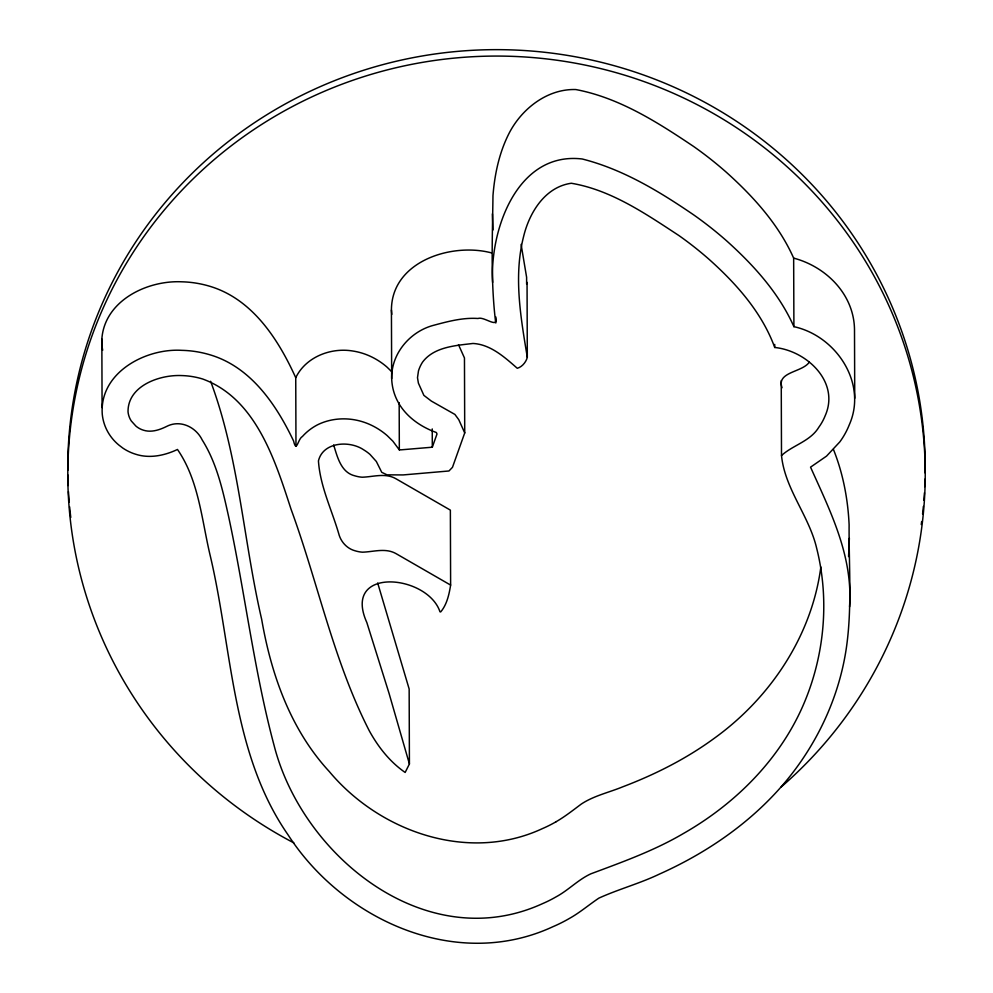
<?xml version="1.0" encoding="UTF-8"?>
<svg xmlns="http://www.w3.org/2000/svg" width="993" height="993" viewBox="0 0 993 993"><rect width="100%" height="100%" fill="white"/><g stroke="black" fill="none" stroke-linecap="round" stroke-linejoin="round"><path stroke-width="1.49" d="M833.4 449.332C843.02 473.313 847.923 498.982 849.114 524.751C848.792 565.96 852.292 607.517 846.284 648.466C838.688 699.395 815.427 747.456 781.702 786.22C748.337 824.438 705.477 853.484 659.352 874.125C639.753 883.522 618.602 889.145 598.866 898.131C588.986 904.747 579.9 912.592 569.461 918.413A149.558 145.909 -0.2 0 1 552.94 926.692C456.234 971.588 343.019 920.014 288.069 834.865C231.208 753.017 232.263 647.486 209.821 553.995C201.591 518.743 198.6 480.029 177.474 449.469C164.639 455.551 149.732 458.729 135.855 454.298A46.882 45.728 -0.2 0 1 122.822 448.079L118.887 445.075A47.565 46.41 -0.2 0 1 105.978 428.231A47.006 45.864 -0.2 0 1 102.291 414.553C98.928 372.996 145.177 348.096 181.831 350.343A103.917 101.373 -0.2 0 1 210.255 354.886C250.832 367 276.302 404.623 293.58 440.966C296.547 453.677 297.912 438.844 302.356 436.56C306.601 431.794 311.69 427.871 317.326 424.917C328.149 419.48 340.624 417.792 352.565 419.493A63.85 62.286 -0.2 0 1 369.793 424.483A69.336 67.648 -0.2 0 1 380.828 430.677A70.18 68.467 -0.2 0 1 387.22 435.642L392.93 441.252L399.335 449.903L401.495 449.792L432.303 447.21L437.007 433.991L436.337 432.501C412.219 423.825 392.657 405.343 391.676 378.606L391.428 310.064C391.453 261.395 451.48 242.342 491.312 252.843M391.676 378.606C391.081 353.582 410.221 331.19 434.078 325.183C448.364 321.36 463.086 317.45 478.005 318.492C484.125 316.035 499.144 329.788 495.792 316.916M849.363 538.256L848.568 556.589M495.817 323.01L495.507 321.198C490.53 279.567 492.466 237.464 492.975 195.646C494.688 173.837 499.355 152.016 509.508 132.479C522.268 108.324 547.615 88.662 575.816 89.544C619.222 97.736 657.552 122.263 693.71 146.53A384.018 374.622 -0.2 0 1 726.417 172.335C753.501 196.676 778.723 224.517 793.655 258.118L793.904 326.66C836.118 335.857 867.708 383.273 849.3 424.768A79.055 77.119 -0.2 0 1 839.892 441.811L826.536 456.122L810.549 467.157C830.62 511.904 852.925 555.894 849.598 606.81M492.64 282.409C489.735 229.731 517.291 151.221 582.233 158.992C622.996 169.306 659.563 191.55 693.958 215.071A384.018 374.622 -0.2 0 1 726.653 240.877C753.737 265.23 778.959 293.059 793.904 326.66M809.283 362.172C802.27 372.512 776.241 371.692 782.05 387.754M781.243 380.567L781.503 455.551C784.867 489.003 809.096 515.826 816.631 548.124C830.285 601.994 824.053 660.519 800.681 710.827C776.228 763.183 733.132 805.149 683.296 833.574C654.201 850.691 622.326 862.061 590.847 873.828C578.187 879.649 568.492 890.162 556.266 896.753A123.951 120.923 -0.2 0 1 542.563 903.63C426.779 956.619 302.617 856.822 274.142 745.644C253.972 670.349 245.035 592.66 228.601 516.546C222.767 490.207 216.784 463.123 202.224 439.998C195.869 426.928 180.217 419.406 166.663 426.419C159.6 429.907 151.358 432.725 143.513 430.217A21.064 20.543 -0.2 0 1 135.904 426.084L131.275 420.958A21.213 20.692 -0.2 0 1 128.035 411.921C127.625 385.867 159.376 374.709 181.235 375.553A77.975 76.076 -0.2 0 1 202.56 378.966C255.983 398.392 275.111 460.404 291.073 509.297C317.934 582.593 333.524 660.854 369.272 730.761C378.159 746.947 389.864 761.879 405.156 772.455L409.414 763.965L409.153 688.993L377.688 582.99M521.102 244.377L526.613 277.283L526.625 284.11M527.047 282.36L527.308 357.331C526.079 362.085 522.07 366.963 517.279 368.279C504.742 357.331 490.542 344.372 472.978 343.466C455.551 345.564 433.978 346.855 422.559 362.122A36.207 35.326 -0.2 0 0 418.475 370.885L417.494 377.712L418.401 383.149L423.874 395.363L431.372 401.098L454.906 414.429L458.778 419.691L464.724 432.923L452.473 467.331L448.96 470.98L403.158 474.927L387.034 474.84L381.746 472.308L376.347 461.497L369.992 454.409A44.238 43.158 -0.2 0 0 363.786 449.891C349.772 440.259 322.973 441.724 318.443 460.901C320.131 486.657 332.221 510.7 339.196 535.264C341.604 542.674 347.538 548.794 355.134 550.805A32.608 31.813 -0.2 0 0 362.408 552.182C373.691 551.885 385.731 547.553 396.368 553.821L450.623 585.088C449.134 594.373 446.9 604.663 440.656 611.961L439.998 611.849C427.598 574.252 341.518 566.06 366.839 622.549L389.057 693.375L409.414 763.965M102.08 407.577L101.845 339.035C104.538 300.705 146.976 280.212 181.595 281.801A103.917 101.373 -0.2 0 1 210.019 286.344C252.532 299.154 278.388 339.407 295.74 377.712L295.976 446.254M820.851 566.929C811.802 636.066 770.096 698.178 714.017 738.482C686.151 758.838 655.107 774.503 622.909 786.754C609.069 792.464 593.938 795.691 581.315 804.045C573.06 810.201 564.955 816.631 556.006 821.782M295.74 377.712C305.67 357.12 330.47 347.438 352.329 350.939A63.85 62.286 -0.2 0 1 369.545 355.941A69.336 67.648 -0.2 0 1 380.592 362.135A70.18 68.467 -0.2 0 1 386.985 367.087L391.763 371.742M781.503 455.551C792.662 445.199 810.362 441.364 818.853 427.189A53.299 51.996 -0.2 0 0 825.195 415.695C840.09 382.02 806.738 350.703 774.726 347.476C761.954 312.559 736.645 284.023 709.337 259.57A358.883 350.107 -0.2 0 0 678.753 235.44C645.661 213.768 610.968 189.886 571.298 183.258C544.921 186.945 529.257 212.787 523.559 236.694C513.418 276.476 520.779 317.686 527.308 357.331M793.655 258.118C826.337 266.732 854.104 294.598 854.501 329.688L854.737 398.243M210.615 381.287C239.127 457.537 243.335 540.415 261.668 619.322C271.213 674.632 290.626 729.718 329.316 771.573C379.686 831.861 468.448 863.004 542.302 828.659A123.951 120.923 -0.2 0 0 556.006 821.782M458.505 344.72L464.463 357.952L464.724 432.923M333.673 445.001C337.335 456.755 340.922 472.494 354.873 475.833A32.608 31.813 -0.2 0 0 362.135 477.211C373.43 476.913 385.47 472.581 396.108 478.849L450.363 510.117L450.623 585.088M391.428 310.064L391.788 314.396M492.404 213.855L493.049 229.966M101.845 339.035L102.043 346.011A47.006 45.864 -0.2 0 0 102.689 350.194M774.714 344.41L774.726 347.476M432.24 428.926L432.303 447.21M399.174 402.674L399.335 449.903M67.772 470.347A428.715 418.227 -0.2 0 1 497.915 49.65A428.715 418.227 -0.2 0 1 925.178 472.991M925.054 479.06A428.715 418.227 -0.2 0 1 924.768 486.669M924.446 492.751A428.715 418.227 -0.2 0 1 923.912 500.348M923.378 506.405A428.715 418.227 -0.2 0 1 922.584 513.977M921.653 521.524A428.715 418.227 -0.2 0 1 921.243 524.527M70.776 517.39A428.715 418.227 -0.2 0 1 69.622 506.815M69.212 502.259A428.715 418.227 -0.2 0 1 68.455 491.634M68.145 485.54A428.715 418.227 -0.2 0 1 67.834 474.902M293.829 842.871A428.715 418.227 -0.2 0 1 145.102 234.782A428.715 418.227 -0.2 0 1 781.615 161.909A428.715 418.227 -0.2 0 1 781.044 787.101"/></g></svg>
